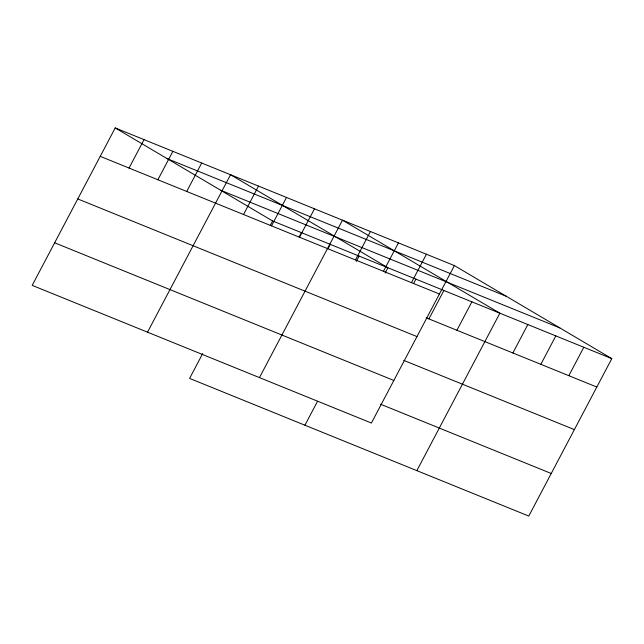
<?xml version="1.0" encoding="UTF-8"?>
<svg xmlns="http://www.w3.org/2000/svg" width="644" height="644" viewBox="0 0 644 644"><rect width="100%" height="100%" fill="white"/><g stroke="black" fill="none" stroke-linecap="round" stroke-linejoin="round"><path stroke-width="0.97" d="M454.398 265.594L115.212 127.931L32.2 285.373L371.395 423.036L454.398 265.594L611.8 358.627L528.788 516.069L189.602 378.406L202.691 353.572M129.058 168.052L144.039 139.635M157.885 179.757L172.874 151.332M186.72 191.453L201.701 163.037M147.524 332.183L230.536 174.733L387.938 267.767L385.128 273.096M243.537 214.516L258.518 186.092M270.271 225.408L272.605 220.964L611.8 358.627M271.518 225.875L286.5 197.45M299.098 237.105L301.44 232.669M299.5 237.225L314.489 208.809M259.46 377.609L342.471 220.168L499.865 313.193L416.853 470.643M327.933 248.809L330.275 244.366M355.464 259.943L370.453 231.518M356.293 261.4L359.102 256.071M383.454 271.301L398.435 242.877M304.926 425.209L317.548 401.26M411.436 282.66L426.417 254.235M413.577 283.569L415.919 279.126M428.912 318.901L443.901 290.484M456.902 330.259L471.883 301.843M512.865 352.976L527.847 324.552M540.847 364.335L555.836 335.91M568.829 375.685L583.818 347.269M167.15 158.633L506.345 296.296M220.667 190.262L559.861 327.925M100.223 156.355L439.417 294.01M426.207 317.806L596.819 387.044M77.779 198.932L416.966 336.587M403.756 360.382L574.368 429.62M54.651 242.796L393.838 380.459M380.628 404.247L551.24 473.493M115.212 127.931L272.605 220.964"/></g></svg>
